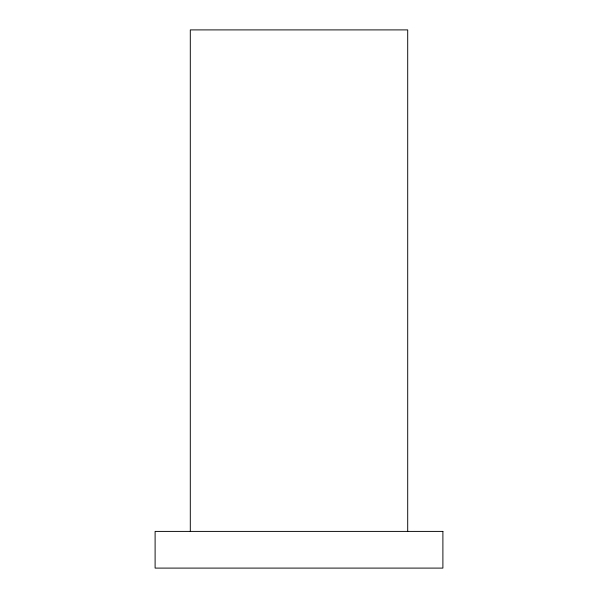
<?xml version="1.0" encoding="UTF-8"?>
<svg xmlns="http://www.w3.org/2000/svg" width="598" height="598" viewBox="0 0 598 598"><rect width="100%" height="100%" fill="white"/><g stroke="black" fill="none" stroke-linecap="round" stroke-linejoin="round"><path stroke-width="0.9" d="M407.701 531.405L407.701 29.9L190.299 29.9L190.299 531.405M442.894 531.405L155.106 531.405L155.106 568.1L442.894 568.1L442.894 531.405"/></g></svg>
